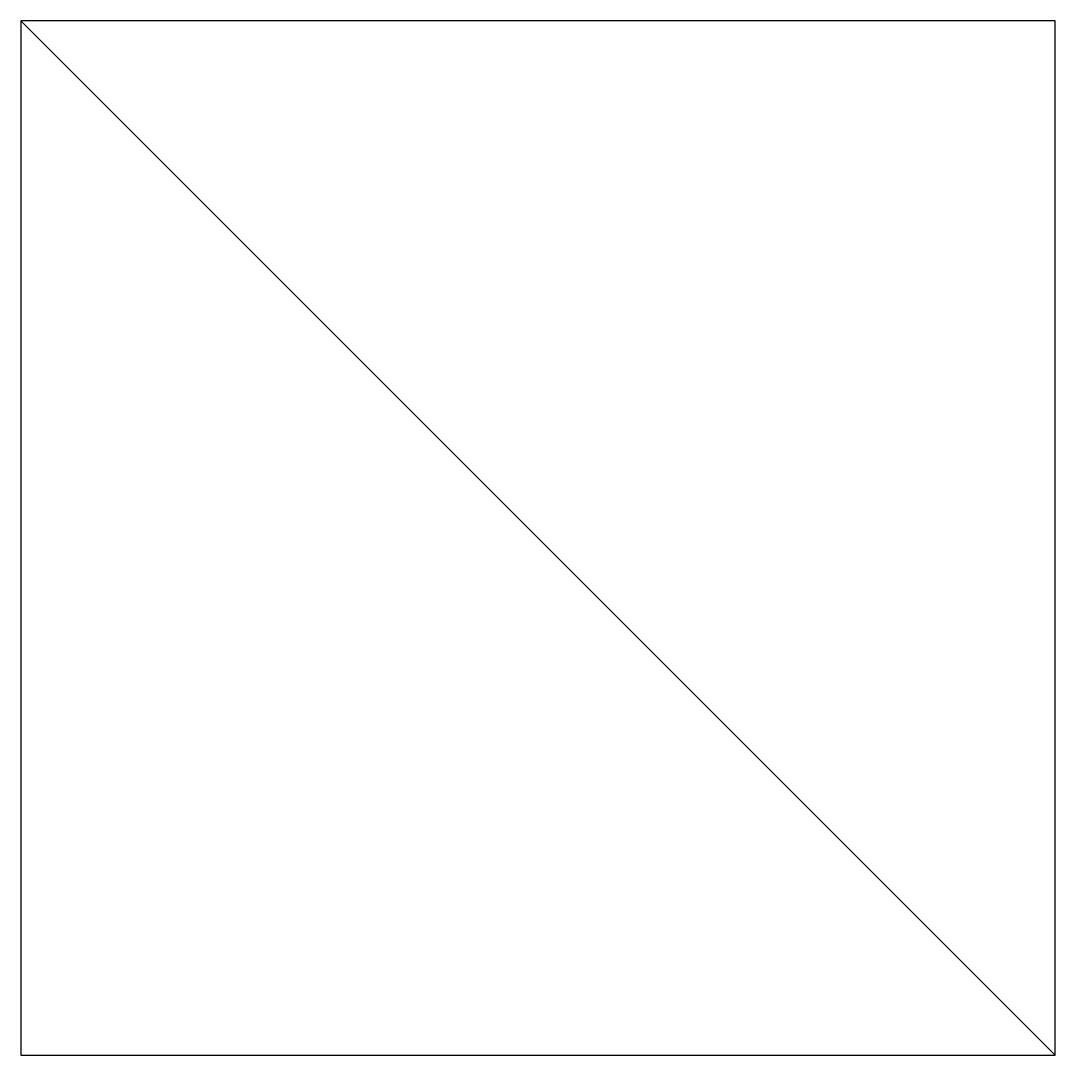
# Model space of a CAD drawing. Header units: millimetres. Extents: x 214 to 314, y -8 to 92.
import ezdxf

# ---------------------------------------------------------------- set-up
doc = ezdxf.new("R2010")
doc.units = ezdxf.units.MM
doc.header["$LTSCALE"] = 0.5
doc.header["$MEASUREMENT"] = 0
doc.layers.add('Costruzioni', color=3, linetype='CONTINUOUS')

msp = doc.modelspace()

# ---------------------------------------------------------------- linework, layer by layer
at = {"layer": 'Costruzioni'}
msp.add_line((214.44, 92.37), (314.44, -7.63), dxfattribs=at)
msp.add_lwpolyline([(214.44, -7.63), (314.44, -7.63), (314.44, 92.37), (214.44, 92.37)], close=True, dxfattribs=at)

doc.saveas('drawing.dxf')
